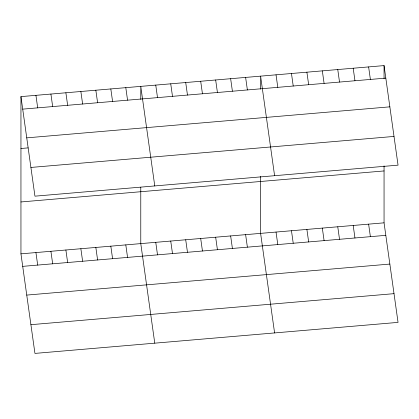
<?xml version="1.0" encoding="UTF-8"?>
<svg xmlns="http://www.w3.org/2000/svg" width="419" height="419" viewBox="0 0 419 419"><rect width="100%" height="100%" fill="white"/><g stroke="black" fill="none" stroke-linecap="round" stroke-linejoin="round"><path stroke-width="0.63" d="M384.055 165.851L384.055 222.829L398.05 322.384L34.945 353.406L20.95 253.846L20.95 96.616L384.055 65.594L384.055 78.568M22.71 109.134L385.815 78.117M26.748 137.856L389.853 106.84M20.95 148.499L28.115 147.886M30.906 167.448L394.012 136.432M20.95 201.958L384.055 170.942M20.95 253.846L384.055 222.829M22.71 266.364L385.815 235.347M26.748 295.086L389.853 264.07M30.906 324.683L394.012 293.661M384.055 65.594L398.05 165.154L34.945 196.171L20.95 96.616M368.626 66.914L370.386 79.432M353.196 68.234L354.956 80.752M368.626 224.144L370.386 236.667M337.761 69.549L339.521 82.072M353.196 225.464L354.956 237.982M322.331 70.869L324.091 83.386M337.761 226.784L339.521 239.301M306.897 72.188L308.656 84.706M322.331 228.098L324.091 240.621M291.467 73.503L293.227 86.026M306.897 229.418L308.656 241.936M276.032 74.823L277.792 87.341M291.467 230.738L293.227 243.256M274.592 175.702L260.602 76.143L260.602 89.116M276.032 232.058L277.792 244.576M245.623 77.421L247.383 89.938M274.592 332.932L260.602 233.373L260.602 176.394M230.644 78.699L232.404 91.222M245.623 234.656L247.383 247.173M215.665 79.982L217.424 92.499M230.644 235.934L232.404 248.451M200.691 81.26L202.45 93.777M215.665 237.212L217.424 249.729M185.711 82.538L187.471 95.061M200.691 238.49L202.45 251.012M170.732 83.821L172.492 96.339M185.711 239.773L187.471 252.29M155.753 85.099L157.513 97.617M170.732 241.051L172.492 253.568M154.768 185.936L140.774 86.377L140.774 99.35M155.753 242.329L157.513 254.852M125.8 87.66L127.559 100.178M154.768 343.166L140.774 243.612L140.774 187.267M110.82 88.938L112.58 101.456M125.8 244.89L127.559 257.407M95.841 90.216L97.601 102.734M110.82 246.168L112.58 258.685M80.862 91.494L82.622 104.017M95.841 247.446L97.601 259.969M65.883 92.777L67.642 105.295M80.862 248.729L82.622 261.247M50.909 94.055L52.668 106.573M65.883 250.007L67.642 262.524M35.929 95.333L37.689 107.856M50.909 251.285L52.668 263.808M35.929 252.568L37.689 265.086"/></g></svg>
